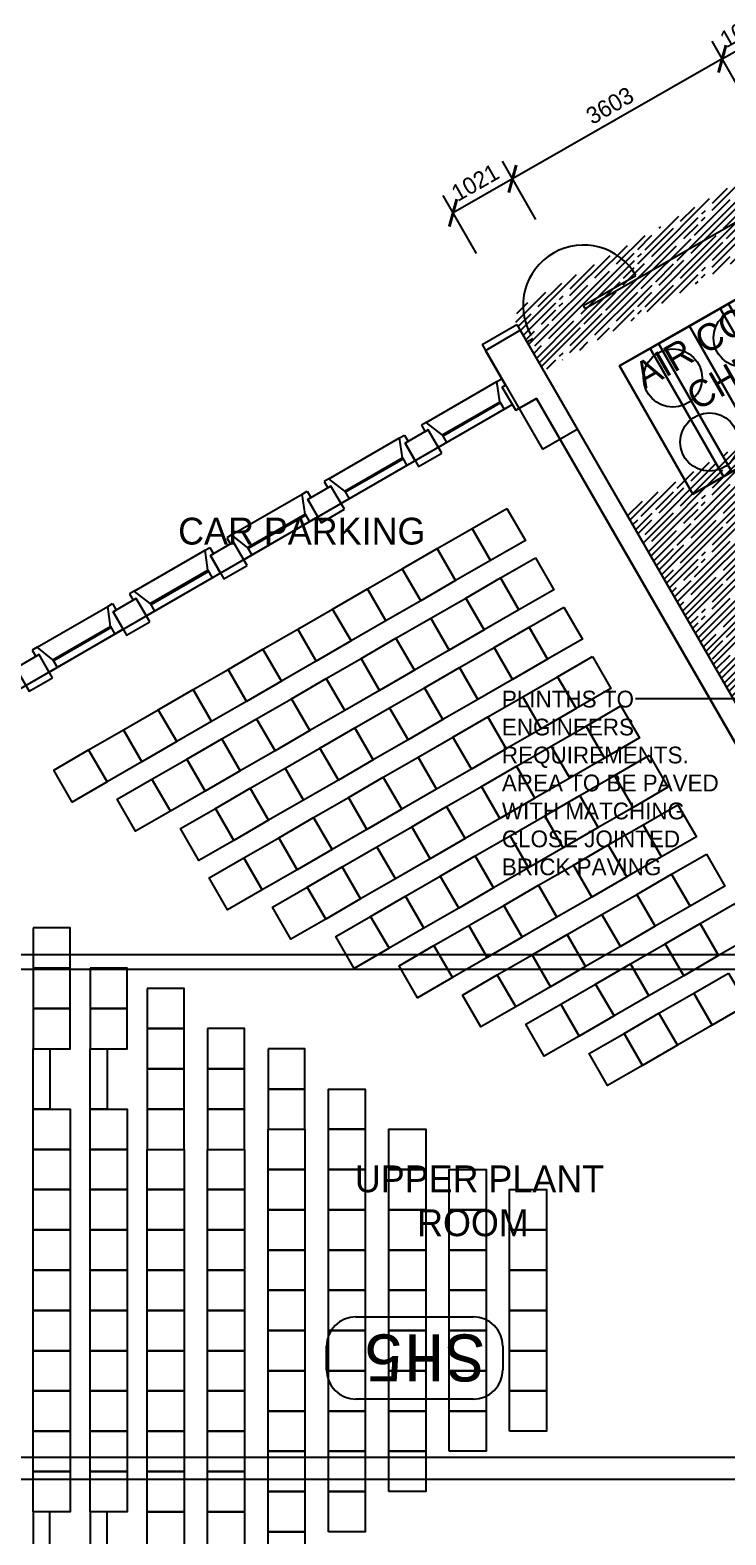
# Model space of a CAD drawing. Header units: millimetres. Extents: x -242071 to 82444, y -53139 to 112036.
# Drawn here: x -74341 to -63969, y 55990 to 78419 of the extents above; entities that cross this region are included whole.
import ezdxf

# ---------------------------------------------------------------- set-up
doc = ezdxf.new("R2010")
doc.units = ezdxf.units.MM
doc.header["$PDSIZE"] = 1
for name, color, linetype in [('Air_conditioning_ceiling_mounted', 3, 'Continuous'), ('Air_conditioning_low_level', 3, 'Continuous'), ('Balustrades', 2, 'Continuous'), ('Basement 1 - Doors Windows and Openings', 7, 'Continuous'), ('Basement 1 - General', 7, 'Continuous'), ('Basement 1 - Spaces and Zones', 7, 'Continuous'), ('Basement 1 - Stairs', 7, 'Continuous'), ('Basement 1 - Structural Members', 7, 'Continuous'), ('Basement 2 - General', 7, 'Continuous'), ('Basement 2 - Structural Members', 7, 'Continuous'), ('Dimensions_Mechanical', 1, 'Continuous'), ('Hatch_Roof_plan', 1, 'Continuous'), ('Text_Mechanical', 1, 'Continuous')]:
    doc.layers.add(name, color=color, linetype=linetype)
doc.styles.add('MONOTXT', font='monotxt.shx')
doc.styles.add('Text_Style_3', font='freehand')
doc.styles.add('Text_Style_3_46e705ff-8652-4b4b-9748-3b46a130a5c2', font='freehand')
doc.styles.add('Text_Style_3_d7b89161-017f-4e9d-a07b-0b1ab719bac5', font='freehand')
doc.linetypes.add('FENCELINE1', pattern='A,6.35,-2.54,[133,ltypeshp.shx,S=2.54,R=0,X=-2.54,Y=0],-2.54,25.4', length=36.83)
doc.dimstyles.new('$DIM_Caddie', dxfattribs={"dimscale": 100, "dimtxt": 2.5, "dimasz": 3, "dimexe": 3, "dimexo": 0, "dimgap": 1, "dimtad": 1, "dimdec": 0, "dimzin": 0, "dimdsep": 46, "dimtxsty": 'Text_Style_3_d7b89161-017f-4e9d-a07b-0b1ab719bac5', "dimblk": 'ARCHTICK', "dimblk1": 'ARCHTICK', "dimblk2": 'ARCHTICK', "dimcen": 0.4, "dimclrd": 1, "dimclre": 1, "dimclrt": 2, "dimadec": 0, "dimazin": 0, "dimtfac": 0.5, "dimtdec": 0, "dimtix": 1, "dimtmove": 0, "dimatfit": 2, "dimldrblk": 'ARCHTICK', "dimfxl": 7, "dimfxlon": 1, "dimtfillclr": 1, "dimtolj": 1, "dimtzin": 0, "dimlwd": -3, "dimlwe": -3, "dimarcsym": 1})

# ---------------------------------------------------------------- blocks, each defined once
blk = doc.blocks.new('Chiller')
at = {"layer": 'Air_conditioning_low_level', "color": 3, "linetype": 'Continuous', "lineweight": -3}
for p, q in [((0, 2200), (0, 2200)), ((0, 2200), (0, 2200)), ((0, 2200), (0, 2200)), ((0, 2200), (0, 2200)), ((0, 2200), (3603, 2200)), ((0, 0), (0, 2200)), ((0, 0), (0, 2200)), ((3603, 2200), (0, 2200)), ((3603, 2200), (3603, 0)), ((3603, 2200), (3603, 2200)), ((3603, 2200), (3603, 0)), ((3603, 0), (0, 0)), ((0, 0), (0, 0)), ((3603, 0), (0, 0)), ((3603, 0), (3603, 0))]:
    blk.add_line(p, q, dxfattribs=at)
for centre in [(600, 1650), (1801, 1650), (3002, 1650), (600, 550), (1801, 550), (3002, 550)]:
    blk.add_circle(centre, 435, dxfattribs=at)
mesh = blk.add_polyface(dxfattribs=at)
corners = [(3603, 0, 967), (3603, 2200, 967), (3603, 0), (3603, 2200), (0, 0), (0, 2200), (0, 0, 967), (0, 2200, 967)]
mesh.append_faces([[corners[k] for k in face] for face in [(0, 1, 3, 2), (2, 3, 5, 4), (4, 5, 7, 6), (6, 7, 1, 0)]])
mesh.append_faces([[corners[k] for k in face] for face in [(0, 4, 6), (1, 5, 7)]], dxfattribs={"vtx0": -1})
mesh.append_faces([[corners[k] for k in face] for face in [(0, 2, 4), (1, 3, 5)]], dxfattribs={"vtx2": -1})
mesh = blk.add_polyface(dxfattribs=at)
corners = [(3603, 0, 2072), (3603, 2200, 2072), (0, 0, 2072), (0, 2200, 2072), (0, 0, 2027), (0, 2200, 2027), (2397, 0, 2027), (2397, 2200, 2027), (2925, 0, 967), (2925, 2200, 967), (3067, 0, 967), (3067, 2200, 967), (3603, 0, 2042), (3603, 2200, 2042), (1199, 0, 2027), (1199, 2200, 2027), (1727, 0, 967), (1727, 2200, 967), (1869, 0, 967), (1869, 2200, 967), (528, 0, 967), (528, 2200, 967), (670, 0, 967), (670, 2200, 967)]
mesh.append_faces([[corners[k] for k in face] for face in [(0, 1, 3, 2), (2, 3, 5, 4), (6, 7, 9, 8), (8, 9, 11, 10), (10, 11, 13, 12), (12, 13, 1, 0), (14, 15, 17, 16), (16, 17, 19, 18), (18, 19, 7, 6), (4, 5, 21, 20), (20, 21, 23, 22), (22, 23, 15, 14)]])
mesh.append_faces([[corners[k] for k in face] for face in [(0, 10, 12), (6, 16, 18), (14, 20, 22), (1, 11, 13), (7, 17, 19), (15, 21, 23)]], dxfattribs={"vtx0": -1})
mesh.append_faces([[corners[k] for k in face] for face in [(0, 4, 14), (0, 14, 6), (1, 5, 15), (1, 15, 7)]], dxfattribs={"vtx0": -1, "vtx1": -1, "vtx2": -1})
mesh.append_faces([[corners[k] for k in face] for face in [(0, 6, 8), (0, 8, 10), (6, 14, 16), (14, 4, 20), (1, 7, 9), (1, 9, 11), (7, 15, 17), (15, 5, 21)]], dxfattribs={"vtx0": -1, "vtx2": -1})
mesh.append_faces([[corners[k] for k in face] for face in [(0, 2, 4), (1, 3, 5)]], dxfattribs={"vtx2": -1})
blk = doc.blocks.new('_ArchTick')
at = {"color": 0, "linetype": 'ByBlock', "const_width": 0.15}
blk.add_lwpolyline([(-0.5, -0.5), (0.5, 0.5)], dxfattribs=at)
blk = doc.blocks.new('*D654')
at = {"layer": 'Defpoints', "color": 0}
for p in [(-67150, 76202), (-62427, 75202), (-65554, 73413)]:
    blk.add_point(p, dxfattribs=at)
at = {"layer": 'Dimensions_Mechanical', "color": 1, "linetype": 'Continuous', "lineweight": -3}
for p, q in [((-63675, 77384), (-64172, 78252)), ((-64023, 77991), (-67150, 76202)), ((-66802, 75595), (-67299, 76463))]:
    blk.add_line(p, q, dxfattribs=at)
at = {"layer": 'Dimensions_Mechanical', "color": 1, "lineweight": -3, "xscale": 300, "yscale": 300, "zscale": 300}
for p, rotation in [((-64023, 77991), 29.7756557301803), ((-67150, 76202), 209.7756557301803)]:
    blk.add_blockref('_ArchTick', p, dxfattribs=dict(at, rotation=rotation))
at = {"layer": 'Dimensions_Mechanical', "color": 2, "linetype": 'Continuous', "lineweight": -3, "insert": (-65699, 77294), "char_height": 250, "attachment_point": 5, "rotation": 29.7757, "style": 'Text_Style_3_d7b89161-017f-4e9d-a07b-0b1ab719bac5'}
blk.add_mtext('\\A1;3603 ', dxfattribs=at)
blk = doc.blocks.new('*D655')
at = {"layer": 'Defpoints', "color": 0}
for p in [(-63155, 78488), (-62056, 76567), (-62427, 75202)]:
    blk.add_point(p, dxfattribs=at)
at = {"layer": 'Dimensions_Mechanical', "color": 1, "linetype": 'Continuous', "lineweight": -3}
for p, q in [((-62807, 77880), (-63304, 78748)), ((-64023, 77991), (-63155, 78488)), ((-63675, 77384), (-64172, 78252))]:
    blk.add_line(p, q, dxfattribs=at)
at = {"layer": 'Dimensions_Mechanical', "color": 1, "lineweight": -3, "xscale": 300, "yscale": 300, "zscale": 300}
for p, rotation in [((-63155, 78488), 29.77565573018004), ((-64023, 77991), 209.7756557301801)]:
    blk.add_blockref('_ArchTick', p, dxfattribs=dict(at, rotation=rotation))
at = {"layer": 'Dimensions_Mechanical', "color": 2, "linetype": 'Continuous', "lineweight": -3, "insert": (-63702, 78437), "char_height": 250, "attachment_point": 5, "rotation": 29.7757, "style": 'Text_Style_3_d7b89161-017f-4e9d-a07b-0b1ab719bac5'}
blk.add_mtext('\\A1;1000 ', dxfattribs=at)
blk = doc.blocks.new('*D656')
at = {"layer": 'Defpoints', "color": 0}
for p in [(-68036, 75695), (-67085, 74032), (-65554, 73413)]:
    blk.add_point(p, dxfattribs=at)
at = {"layer": 'Dimensions_Mechanical', "color": 1, "linetype": 'Continuous', "lineweight": -3}
for p, q in [((-66802, 75595), (-67299, 76463)), ((-67150, 76202), (-68036, 75695)), ((-67688, 75088), (-68185, 75956))]:
    blk.add_line(p, q, dxfattribs=at)
at = {"layer": 'Dimensions_Mechanical', "color": 1, "lineweight": -3, "xscale": 300, "yscale": 300, "zscale": 300}
for p, rotation in [((-67150, 76202), 29.77565573018025), ((-68036, 75695), 209.7756557301802)]:
    blk.add_blockref('_ArchTick', p, dxfattribs=dict(at, rotation=rotation))
at = {"layer": 'Dimensions_Mechanical', "color": 2, "linetype": 'Continuous', "lineweight": -3, "insert": (-67706, 76146), "char_height": 250, "attachment_point": 5, "rotation": 29.7757, "style": 'Text_Style_3_d7b89161-017f-4e9d-a07b-0b1ab719bac5'}
blk.add_mtext('\\A1;1021 ', dxfattribs=at)

msp = doc.modelspace()

# ---------------------------------------------------------------- hatches: boundary and pattern name
at = {"layer": 'Hatch_Roof_plan', "linetype": 'Continuous', "lineweight": -3}
h = msp.add_hatch(dxfattribs=at)
h.set_pattern_fill('RANDOMLINE', color=12, scale=75, angle=45, style=0)
h.set_pattern_definition([(45, (0, 0), (0, 848.528), [1950, -75, 75, -150, 675, -75]), (45, (260.9, 375.5), (0, 848.528), [450, -150, 1500, -75, 675, -150]), (45, (478.9, 687.84), (0, 848.528), [750, -150, 1725, -75, 225, -75]), (45, (587.1, 897.85), (0, 848.528), [1500, -150, 1125, -75, 75, -75]), (45, (794.96, 1220.3), (0, 848.528), [525, -150, 1800, -75, 300, -150]), (45, (1063.3, 1588.34), (0, 848.528), [1575, -150, 750, -75, 375, -75]), (45, (1324.76, 1963.3), (0, 848.528), [750, -150, 900, -75, 1050, -75]), (45, (1587.8, 2336.63), (0, 848.528), [2250, -150, 300, -75, 75, -150])])
h.paths.add_polyline_path([(-66685.9, 73341.6), (-67185.9, 74207.7), (-61870, 77249.1), (-56558.9, 67966.3), (-58159.3, 67966.3), (-60099.3, 64636.3), (-61659.8, 64636.3), (-65476.7, 71247.2), (-61922.8, 73299), (-60429.9, 72899), (-62175.4, 75922.3)])

# ---------------------------------------------------------------- linework, layer by layer
at = {"layer": 'Balustrades', "color": 3, "linetype": 'FENCELINE1', "lineweight": -3}
for p, q in [((-66067.9, 74271.3), (-62055.7, 76566.8)), ((-66092.9, 74314.6), (-65311.7, 74761.5)), ((-66067.9, 74271.3), (-66092.9, 74314.6)), ((-66935.9, 73774.6), (-66849.1, 73824.3))]:
    msp.add_line(p, q, dxfattribs=at)
msp.add_arc((-66092.9, 74314.6), 900, 29.77566, 209.77566, dxfattribs=at)
at = {"layer": 'Basement 1 - Doors Windows and Openings', "color": 1, "linetype": 'Continuous'}
for p, q in [((-68435.8, 72570.7, 2700), (-67382.1, 73179.2, 2700)), ((-67382.1, 73179.2, 2700), (-67309.2, 73221.2, 2700)), ((-67339.8, 72880.3, 2700), (-67382.1, 73179.2, 2700)), ((-67309.2, 73221.2, 2700), (-67254.2, 73126, 2700)), ((-67301.8, 73098.5, 2700), (-67254.2, 73126, 2700)), ((-67151.8, 72838.7, 2700), (-67301.8, 73098.5, 2700)), ((-68256, 72201.1, 2700), (-67229, 72794.1, 2700)), ((-68198.1, 72384.8, 2700), (-67339.8, 72880.3, 2700)), ((-67329.8, 72863, 2700), (-68188.1, 72367.4, 2700)), ((-67339.8, 72880.3, 2700), (-67274.8, 72767.7, 2700)), ((-67151.8, 72838.7, 2700), (-67229, 72794.1, 2700)), ((-68435.8, 72570.7, 2700), (-68508.6, 72528.6, 2700)), ((-68508.6, 72528.6, 2700), (-68453.6, 72433.4, 2700)), ((-68406, 72460.9, 2700), (-68453.6, 72433.4, 2700)), ((-68198.1, 72384.8, 2700), (-68435.8, 72570.7, 2700)), ((-68256, 72201.1, 2700), (-68406, 72460.9, 2700)), ((-69886.3, 71733.1, 2700), (-68832.6, 72341.6, 2700)), ((-68832.6, 72341.6, 2700), (-68759.7, 72383.7, 2700)), ((-68790.4, 72042.7, 2700), (-68832.6, 72341.6, 2700)), ((-68759.7, 72383.7, 2700), (-68704.7, 72288.4, 2700)), ((-68752.4, 72260.9, 2700), (-68704.7, 72288.4, 2700)), ((-68602.4, 72001.1, 2700), (-68752.4, 72260.9, 2700)), ((-68198.1, 72384.8, 2700), (-68133, 72272.1, 2700)), ((-68602.4, 72001.1, 2700), (-69706.5, 71363.5, 2700)), ((-69648.6, 71547.2, 2700), (-68790.4, 72042.7, 2700)), ((-68780.4, 72025.4, 2700), (-69638.6, 71529.8, 2700)), ((-68790.4, 72042.7, 2700), (-68725.3, 71930.1, 2700)), ((-68602.4, 72001.1, 2700), (-68679.5, 71956.5, 2700)), ((-69886.3, 71733.1, 2700), (-69959.2, 71691.1, 2700)), ((-69959.2, 71691.1, 2700), (-69904.2, 71595.8, 2700)), ((-69856.5, 71623.3, 2700), (-69904.2, 71595.8, 2700)), ((-69648.6, 71547.2, 2700), (-69886.3, 71733.1, 2700)), ((-69706.5, 71363.5, 2700), (-69856.5, 71623.3, 2700)), ((-71336.8, 70895.6, 2700), (-70283.1, 71504, 2700)), ((-70283.1, 71504, 2700), (-70210.3, 71546.1, 2700)), ((-70240.9, 71205.2, 2700), (-70283.1, 71504, 2700)), ((-70210.3, 71546.1, 2700), (-70155.3, 71450.8, 2700)), ((-70202.9, 71423.3, 2700), (-70155.3, 71450.8, 2700)), ((-70052.9, 71163.5, 2700), (-70202.9, 71423.3, 2700)), ((-69648.6, 71547.2, 2700), (-69583.6, 71434.5, 2700)), ((-70052.9, 71163.5, 2700), (-71157.1, 70525.9, 2700)), ((-71099.2, 70709.6, 2700), (-70240.9, 71205.2, 2700)), ((-70230.9, 71187.8, 2700), (-71089.1, 70692.3, 2700)), ((-70240.9, 71205.2, 2700), (-70175.8, 71092.5, 2700)), ((-70052.9, 71163.5, 2700), (-70130.1, 71118.9, 2700)), ((-71336.8, 70895.6, 2700), (-71409.7, 70853.5, 2700)), ((-71099.2, 70709.6, 2700), (-71336.8, 70895.6, 2700)), ((-72787.4, 70058, 2700), (-71733.7, 70666.4, 2700)), ((-71733.7, 70666.4, 2700), (-71660.8, 70708.5, 2700)), ((-71691.4, 70367.6, 2700), (-71733.7, 70666.4, 2700)), ((-71660.8, 70708.5, 2700), (-71605.8, 70613.2, 2700)), ((-71409.7, 70853.5, 2700), (-71354.7, 70758.2, 2700)), ((-71307.1, 70785.7, 2700), (-71354.7, 70758.2, 2700)), ((-71157.1, 70525.9, 2700), (-71307.1, 70785.7, 2700)), ((-71099.2, 70709.6, 2700), (-71034.1, 70596.9, 2700)), ((-71653.4, 70585.7, 2700), (-71605.8, 70613.2, 2700)), ((-71503.4, 70325.9, 2700), (-71653.4, 70585.7, 2700)), ((-71503.4, 70325.9, 2700), (-72607.6, 69688.3, 2700)), ((-72549.7, 69872, 2700), (-71691.4, 70367.6, 2700)), ((-71681.4, 70350.3, 2700), (-72539.7, 69854.7, 2700)), ((-71691.4, 70367.6, 2700), (-71626.4, 70254.9, 2700)), ((-71503.4, 70325.9, 2700), (-71580.6, 70281.3, 2700)), ((-72787.4, 70058, 2700), (-72860.3, 70015.9, 2700)), ((-72860.3, 70015.9, 2700), (-72805.2, 69920.6, 2700)), ((-72549.7, 69872, 2700), (-72787.4, 70058, 2700)), ((-74237.9, 69220.4, 2700), (-73184.2, 69828.8, 2700)), ((-73184.2, 69828.8, 2700), (-73111.4, 69870.9, 2700)), ((-73142, 69530, 2700), (-73184.2, 69828.8, 2700)), ((-73111.4, 69870.9, 2700), (-73056.4, 69775.6, 2700)), ((-73104, 69748.1, 2700), (-73056.4, 69775.6, 2700)), ((-72757.6, 69948.1, 2700), (-72805.2, 69920.6, 2700)), ((-72607.6, 69688.3, 2700), (-72757.6, 69948.1, 2700)), ((-72549.7, 69872, 2700), (-72484.6, 69759.3, 2700)), ((-74000.2, 69034.4, 2700), (-73142, 69530, 2700)), ((-73142, 69530, 2700), (-73076.9, 69417.3, 2700)), ((-72954, 69488.3, 2700), (-73104, 69748.1, 2700)), ((-74058.1, 68850.8, 2700), (-73031.2, 69443.8, 2700)), ((-73132, 69512.7, 2700), (-73990.2, 69017.1, 2700)), ((-72954, 69488.3, 2700), (-73031.2, 69443.8, 2700)), ((-74237.9, 69220.4, 2700), (-74310.8, 69178.3, 2700)), ((-74310.8, 69178.3, 2700), (-74255.8, 69083.1, 2700)), ((-74208.2, 69110.6, 2700), (-74255.8, 69083.1, 2700)), ((-74000.2, 69034.4, 2700), (-74237.9, 69220.4, 2700)), ((-74058.1, 68850.8, 2700), (-74208.2, 69110.6, 2700)), ((-74000.2, 69034.4, 2700), (-73935.2, 68921.8, 2700))]:
    msp.add_line(p, q, dxfattribs=at)
at = {"layer": 'Basement 1 - General', "color": 8, "linetype": 'Continuous'}
for p, q in [((-69483.2, 59240.6, 2700), (-67733.2, 59240.6, 2700)), ((-69920.7, 58453.1, 2700), (-69920.7, 58803.1, 2700)), ((-67295.7, 58803.1, 2700), (-67295.7, 58453.1, 2700)), ((-67733.2, 58015.6, 2700), (-69483.2, 58015.6, 2700))]:
    msp.add_line(p, q, dxfattribs=at)
for centre, start, end in [((-69483.2, 58803.1, 2700), 90, 180), ((-67733.2, 58803.1, 2700), 360, 90), ((-69483.2, 58453.1, 2700), 180, 270), ((-67733.2, 58453.1, 2700), 270, 0)]:
    msp.add_arc(centre, 437.5, start, end, dxfattribs=at)
at = {"layer": 'Basement 1 - Spaces and Zones', "color": 10, "linetype": 'Continuous', "elevation": 2700}
msp.add_lwpolyline([(-60769, 55036.3), (-60769, 56936.3), (-61169, 56936.3), (-61169, 61736.3), (-60769, 61736.3), (-60769, 63636.3), (-61428.9, 63636.3), (-66794.4, 72929.6), (-67101.8, 72752.1), (-67151.8, 72838.7), (-75508.7, 68013.2), (-75458.7, 67926.6), (-75809.4, 67724), (-76344.4, 66797.3), (-76344.4, 64127), (-77196.8, 63632.7), (-76444.4, 62335.1), (-75514.4, 61795.8), (-75514.4, 56876.8), (-76444.4, 56337.5), (-77196.8, 55039.9)], dxfattribs=at)
at = {"layer": 'Basement 1 - Stairs', "color": 7, "linetype": 'Continuous', "elevation": 2700}
for points in [[(-67233.6, 71290.3), (-66958.6, 70814), (-67478.2, 70513.9), (-67753.2, 70990.2), (-67233.6, 71290.3)], [(-67753.2, 70990.2), (-67478.2, 70513.9), (-67997.8, 70213.9), (-68272.8, 70690.2), (-67753.2, 70990.2)], [(-68272.8, 70690.2), (-67997.8, 70213.9), (-68517.4, 69913.9), (-68792.4, 70390.2), (-68272.8, 70690.2)], [(-66808.6, 70554.2), (-66533.6, 70077.8), (-67053.2, 69777.8), (-67328.2, 70254.1), (-66808.6, 70554.2)], [(-68792.4, 70390.2), (-68517.4, 69913.9), (-69037, 69613.8), (-69312, 70090.2), (-68792.4, 70390.2)], [(-67328.2, 70254.1), (-67053.2, 69777.8), (-67572.8, 69477.8), (-67847.8, 69954.1), (-67328.2, 70254.1)], [(-69312, 70090.2), (-69037, 69613.8), (-69556.6, 69313.8), (-69831.6, 69790.1), (-69312, 70090.2)], [(-69831.6, 69790.1), (-69556.6, 69313.8), (-70076.2, 69013.8), (-70351.2, 69490.1), (-69831.6, 69790.1)], [(-67847.8, 69954.1), (-67572.8, 69477.8), (-68092.4, 69177.7), (-68367.4, 69654.1), (-67847.8, 69954.1)], [(-66383.6, 69818), (-66108.6, 69341.7), (-66628.2, 69041.7), (-66903.2, 69518), (-66383.6, 69818)], [(-68367.4, 69654.1), (-68092.4, 69177.7), (-68612, 68877.7), (-68887, 69354), (-68367.4, 69654.1)], [(-70351.2, 69490.1), (-70076.2, 69013.8), (-70595.7, 68713.7), (-70870.7, 69190.1), (-70351.2, 69490.1)], [(-68887, 69354), (-68612, 68877.7), (-69131.6, 68577.7), (-69406.6, 69054), (-68887, 69354)], [(-66903.2, 69518), (-66628.2, 69041.7), (-67147.8, 68741.7), (-67422.8, 69218), (-66903.2, 69518)], [(-70870.7, 69190.1), (-70595.7, 68713.7), (-71115.3, 68413.7), (-71390.3, 68890), (-70870.7, 69190.1)], [(-67422.8, 69218), (-67147.8, 68741.7), (-67667.4, 68441.6), (-67942.4, 68917.9), (-67422.8, 69218)], [(-65958.6, 69081.9), (-65683.6, 68605.6), (-66203.2, 68305.6), (-66478.2, 68781.9), (-65958.6, 69081.9)], [(-71390.3, 68890), (-71115.3, 68413.7), (-71634.9, 68113.7), (-71909.9, 68590), (-71390.3, 68890)], [(-69406.6, 69054), (-69131.6, 68577.7), (-69651.2, 68277.7), (-69926.2, 68754), (-69406.6, 69054)], [(-67942.4, 68917.9), (-67667.4, 68441.6), (-68187, 68141.6), (-68462, 68617.9), (-67942.4, 68917.9)], [(-69926.2, 68754), (-69651.2, 68277.7), (-70170.7, 67977.6), (-70445.7, 68453.9), (-69926.2, 68754)], [(-66478.2, 68781.9), (-66203.2, 68305.6), (-66722.8, 68005.5), (-66997.8, 68481.9), (-66478.2, 68781.9)], [(-71909.9, 68590), (-71634.9, 68113.7), (-72154.5, 67813.6), (-72429.5, 68290), (-71909.9, 68590)], [(-70445.7, 68453.9), (-70170.7, 67977.6), (-70690.3, 67677.6), (-70965.3, 68153.9), (-70445.7, 68453.9)], [(-68462, 68617.9), (-68187, 68141.6), (-68706.6, 67841.6), (-68981.6, 68317.9), (-68462, 68617.9)], [(-66997.8, 68481.9), (-66722.8, 68005.5), (-67242.4, 67705.5), (-67517.4, 68181.8), (-66997.8, 68481.9)], [(-72429.5, 68290), (-72154.5, 67813.6), (-72674.1, 67513.6), (-72949.1, 67989.9), (-72429.5, 68290)], [(-68981.6, 68317.9), (-68706.6, 67841.6), (-69226.2, 67541.5), (-69501.2, 68017.8), (-68981.6, 68317.9)], [(-65533.6, 68345.8), (-65258.6, 67869.5), (-65778.2, 67569.4), (-66053.2, 68045.8), (-65533.6, 68345.8)], [(-72949.1, 67989.9), (-72674.1, 67513.6), (-73193.7, 67213.6), (-73468.7, 67689.9), (-72949.1, 67989.9)], [(-70965.3, 68153.9), (-70690.3, 67677.6), (-71209.9, 67377.6), (-71484.9, 67853.9), (-70965.3, 68153.9)], [(-69501.2, 68017.8), (-69226.2, 67541.5), (-69745.7, 67241.5), (-70020.7, 67717.8), (-69501.2, 68017.8)], [(-67517.4, 68181.8), (-67242.4, 67705.5), (-67762, 67405.5), (-68037, 67881.8), (-67517.4, 68181.8)], [(-66053.2, 68045.8), (-65778.2, 67569.4), (-66297.8, 67269.4), (-66572.8, 67745.7), (-66053.2, 68045.8)], [(-71484.9, 67853.9), (-71209.9, 67377.6), (-71729.5, 67077.5), (-72004.5, 67553.8), (-71484.9, 67853.9)], [(-68037, 67881.8), (-67762, 67405.5), (-68281.6, 67105.4), (-68556.6, 67581.8), (-68037, 67881.8)], [(-66572.8, 67745.7), (-66297.8, 67269.4), (-66817.4, 66969.4), (-67092.4, 67445.7), (-66572.8, 67745.7)], [(-73468.7, 67689.9), (-73193.7, 67213.6), (-73713.3, 66913.6), (-73988.3, 67389.9), (-73468.7, 67689.9)], [(-72004.5, 67553.8), (-71729.5, 67077.5), (-72249.1, 66777.5), (-72524.1, 67253.8), (-72004.5, 67553.8)], [(-70020.7, 67717.8), (-69745.7, 67241.5), (-70265.3, 66941.5), (-70540.3, 67417.8), (-70020.7, 67717.8)], [(-68556.6, 67581.8), (-68281.6, 67105.4), (-68801.2, 66805.4), (-69076.2, 67281.7), (-68556.6, 67581.8)], [(-65108.6, 67609.7), (-64833.6, 67133.4), (-65353.2, 66833.3), (-65628.2, 67309.6), (-65108.6, 67609.7)], [(-70540.3, 67417.8), (-70265.3, 66941.5), (-70784.9, 66641.4), (-71059.9, 67117.8), (-70540.3, 67417.8)], [(-67092.4, 67445.7), (-66817.4, 66969.4), (-67337, 66669.4), (-67612, 67145.7), (-67092.4, 67445.7)], [(-65628.2, 67309.6), (-65353.2, 66833.3), (-65872.8, 66533.3), (-66147.8, 67009.6), (-65628.2, 67309.6)], [(-72524.1, 67253.8), (-72249.1, 66777.5), (-72768.7, 66477.5), (-73043.7, 66953.8), (-72524.1, 67253.8)], [(-71059.9, 67117.8), (-70784.9, 66641.4), (-71304.5, 66341.4), (-71579.5, 66817.7), (-71059.9, 67117.8)], [(-69076.2, 67281.7), (-68801.2, 66805.4), (-69320.7, 66505.4), (-69595.7, 66981.7), (-69076.2, 67281.7)], [(-67612, 67145.7), (-67337, 66669.4), (-67856.6, 66369.3), (-68131.6, 66845.6), (-67612, 67145.7)], [(-69595.7, 66981.7), (-69320.7, 66505.4), (-69840.3, 66205.3), (-70115.3, 66681.7), (-69595.7, 66981.7)], [(-68131.6, 66845.6), (-67856.6, 66369.3), (-68376.2, 66069.3), (-68651.2, 66545.6), (-68131.6, 66845.6)], [(-66147.8, 67009.6), (-65872.8, 66533.3), (-66392.4, 66233.3), (-66667.4, 66709.6), (-66147.8, 67009.6)], [(-64683.6, 66873.6), (-64408.6, 66397.2), (-64928.2, 66097.2), (-65203.2, 66573.5), (-64683.6, 66873.6)], [(-71579.5, 66817.7), (-71304.5, 66341.4), (-71824.1, 66041.4), (-72099.1, 66517.7), (-71579.5, 66817.7)], [(-70115.3, 66681.7), (-69840.3, 66205.3), (-70359.9, 65905.3), (-70634.9, 66381.6), (-70115.3, 66681.7)], [(-66667.4, 66709.6), (-66392.4, 66233.3), (-66912, 65933.2), (-67187, 66409.5), (-66667.4, 66709.6)], [(-68651.2, 66545.6), (-68376.2, 66069.3), (-68895.7, 65769.3), (-69170.7, 66245.6), (-68651.2, 66545.6)], [(-67187, 66409.5), (-66912, 65933.2), (-67431.6, 65633.2), (-67706.6, 66109.5), (-67187, 66409.5)], [(-65203.2, 66573.5), (-64928.2, 66097.2), (-65447.8, 65797.2), (-65722.8, 66273.5), (-65203.2, 66573.5)], [(-70634.9, 66381.6), (-70359.9, 65905.3), (-70879.5, 65605.3), (-71154.5, 66081.6), (-70634.9, 66381.6)], [(-69170.7, 66245.6), (-68895.7, 65769.3), (-69415.3, 65469.2), (-69690.3, 65945.5), (-69170.7, 66245.6)], [(-65722.8, 66273.5), (-65447.8, 65797.2), (-65967.4, 65497.1), (-66242.4, 65973.5), (-65722.8, 66273.5)], [(-71154.5, 66081.6), (-70879.5, 65605.3), (-71399.1, 65305.3), (-71674.1, 65781.6), (-71154.5, 66081.6)], [(-69690.3, 65945.5), (-69415.3, 65469.2), (-69934.9, 65169.2), (-70209.9, 65645.5), (-69690.3, 65945.5)], [(-67706.6, 66109.5), (-67431.6, 65633.2), (-67951.2, 65333.2), (-68226.2, 65809.5), (-67706.6, 66109.5)], [(-66242.4, 65973.5), (-65967.4, 65497.1), (-66487, 65197.1), (-66762, 65673.4), (-66242.4, 65973.5)], [(-64258.6, 66137.4), (-63983.6, 65661.1), (-64503.2, 65361.1), (-64778.2, 65837.4), (-64258.6, 66137.4)], [(-68226.2, 65809.5), (-67951.2, 65333.2), (-68470.7, 65033.1), (-68745.7, 65509.5), (-68226.2, 65809.5)], [(-64778.2, 65837.4), (-64503.2, 65361.1), (-65022.8, 65061.1), (-65297.8, 65537.4), (-64778.2, 65837.4)], [(-70209.9, 65645.5), (-69934.9, 65169.2), (-70454.5, 64869.2), (-70729.5, 65345.5), (-70209.9, 65645.5)], [(-68745.7, 65509.5), (-68470.7, 65033.1), (-68990.3, 64733.1), (-69265.3, 65209.4), (-68745.7, 65509.5)], [(-66762, 65673.4), (-66487, 65197.1), (-67006.6, 64897.1), (-67281.6, 65373.4), (-66762, 65673.4)], [(-65297.8, 65537.4), (-65022.8, 65061.1), (-65542.4, 64761), (-65817.4, 65237.3), (-65297.8, 65537.4)], [(-67281.6, 65373.4), (-67006.6, 64897.1), (-67526.2, 64597), (-67801.2, 65073.4), (-67281.6, 65373.4)], [(-63833.6, 65401.3), (-63558.6, 64925), (-64078.2, 64625), (-64353.2, 65101.3), (-63833.6, 65401.3)], [(-69265.3, 65209.4), (-68990.3, 64733.1), (-69509.9, 64433.1), (-69784.9, 64909.4), (-69265.3, 65209.4)], [(-67801.2, 65073.4), (-67526.2, 64597), (-68045.7, 64297), (-68320.7, 64773.3), (-67801.2, 65073.4)], [(-65817.4, 65237.3), (-65542.4, 64761), (-66062, 64461), (-66337, 64937.3), (-65817.4, 65237.3)], [(-64353.2, 65101.3), (-64078.2, 64625), (-64597.8, 64324.9), (-64872.8, 64801.2), (-64353.2, 65101.3)], [(-74294.4, 65036.3), (-74294.4, 64436.3), (-73744.4, 64436.3), (-73744.4, 65036.3), (-74294.4, 65036.3)], [(-66337, 64937.3), (-66062, 64461), (-66581.6, 64161), (-66856.6, 64637.3), (-66337, 64937.3)], [(-68320.7, 64773.3), (-68045.7, 64297), (-68565.3, 63997), (-68840.3, 64473.3), (-68320.7, 64773.3)], [(-66856.6, 64637.3), (-66581.6, 64161), (-67101.2, 63860.9), (-67376.2, 64337.2), (-66856.6, 64637.3)], [(-64872.8, 64801.2), (-64597.8, 64324.9), (-65117.4, 64024.9), (-65392.4, 64501.2), (-64872.8, 64801.2)], [(-74294.4, 64436.3), (-74294.4, 63836.3), (-73744.4, 63836.3), (-73744.4, 64436.3), (-74294.4, 64436.3)], [(-73444.4, 64436.3), (-73444.4, 63836.3), (-72894.4, 63836.3), (-72894.4, 64436.3), (-73444.4, 64436.3)], [(-65392.4, 64501.2), (-65117.4, 64024.9), (-65637, 63724.9), (-65912, 64201.2), (-65392.4, 64501.2)], [(-67376.2, 64337.2), (-67101.2, 63860.9), (-67620.7, 63560.9), (-67895.7, 64037.2), (-67376.2, 64337.2)], [(-65912, 64201.2), (-65637, 63724.9), (-66156.6, 63424.8), (-66431.6, 63901.2), (-65912, 64201.2)], [(-63928.2, 64365.2), (-63653.2, 63888.8), (-64172.8, 63588.8), (-64447.8, 64065.1), (-63928.2, 64365.2)], [(-72594.4, 64136.3), (-72594.4, 63536.3), (-72044.4, 63536.3), (-72044.4, 64136.3), (-72594.4, 64136.3)], [(-64447.8, 64065.1), (-64172.8, 63588.8), (-64692.4, 63288.8), (-64967.4, 63765.1), (-64447.8, 64065.1)], [(-74294.4, 63836.3), (-74294.4, 63236.3), (-73744.4, 63236.3), (-73744.4, 63836.3), (-74294.4, 63836.3)], [(-73444.4, 63836.3), (-73444.4, 63236.3), (-72894.4, 63236.3), (-72894.4, 63836.3), (-73444.4, 63836.3)], [(-66431.6, 63901.2), (-66156.6, 63424.8), (-66676.2, 63124.8), (-66951.2, 63601.1), (-66431.6, 63901.2)], [(-64967.4, 63765.1), (-64692.4, 63288.8), (-65212, 62988.7), (-65487, 63465.1), (-64967.4, 63765.1)], [(-72594.4, 63536.3), (-72594.4, 62936.3), (-72044.4, 62936.3), (-72044.4, 63536.3), (-72594.4, 63536.3)], [(-71694.4, 63536.3), (-71694.4, 62936.3), (-71144.4, 62936.3), (-71144.4, 63536.3), (-71694.4, 63536.3)], [(-65487, 63465.1), (-65212, 62988.7), (-65731.6, 62688.7), (-66006.6, 63165), (-65487, 63465.1)], [(-74294.4, 63236.3), (-74044.4, 63236.3), (-74044.4, 62336.3), (-74294.4, 62336.3), (-74294.4, 63236.3)], [(-73444.4, 63236.3), (-73194.4, 63236.3), (-73194.4, 62336.3), (-73444.4, 62336.3), (-73444.4, 63236.3)], [(-70794.4, 63236.3), (-70794.4, 62636.3), (-70244.4, 62636.3), (-70244.4, 63236.3), (-70794.4, 63236.3)], [(-72594.4, 62936.3), (-72594.4, 62336.3), (-72044.4, 62336.3), (-72044.4, 62936.3), (-72594.4, 62936.3)], [(-71694.4, 62936.3), (-71694.4, 62336.3), (-71144.4, 62336.3), (-71144.4, 62936.3), (-71694.4, 62936.3)], [(-70794.4, 62636.3), (-70794.4, 62036.3), (-70244.4, 62036.3), (-70244.4, 62636.3), (-70794.4, 62636.3)], [(-69894.4, 62036.3), (-69894.4, 62636.3), (-69344.4, 62636.3), (-69344.4, 62036.3), (-69894.4, 62036.3)], [(-69894.4, 62036.3), (-69894.4, 62636.3), (-69344.4, 62636.3), (-69344.4, 62036.3), (-69894.4, 62036.3)], [(-74294.4, 62336.3), (-73744.4, 62336.3), (-73744.4, 61736.3), (-74294.4, 61736.3), (-74294.4, 62336.3)], [(-73444.4, 62336.3), (-72894.4, 62336.3), (-72894.4, 61736.3), (-73444.4, 61736.3), (-73444.4, 62336.3)], [(-72594.4, 62336.3), (-72594.4, 61736.3), (-72044.4, 61736.3), (-72044.4, 62336.3), (-72594.4, 62336.3)], [(-71694.4, 62336.3), (-71694.4, 61736.3), (-71144.4, 61736.3), (-71144.4, 62336.3), (-71694.4, 62336.3)], [(-70794.4, 61436.3), (-70794.4, 62036.3), (-70244.4, 62036.3), (-70244.4, 61436.3), (-70794.4, 61436.3)], [(-69894.4, 61436.3), (-69894.4, 62036.3), (-69344.4, 62036.3), (-69344.4, 61436.3), (-69894.4, 61436.3)], [(-69894.4, 61436.3), (-69894.4, 62036.3), (-69344.4, 62036.3), (-69344.4, 61436.3), (-69894.4, 61436.3)], [(-68994.4, 61436.3), (-68994.4, 62036.3), (-68444.4, 62036.3), (-68444.4, 61436.3), (-68994.4, 61436.3)], [(-68994.4, 61436.3), (-68994.4, 62036.3), (-68444.4, 62036.3), (-68444.4, 61436.3), (-68994.4, 61436.3)], [(-74294.4, 61736.3), (-73744.4, 61736.3), (-73744.4, 61136.3), (-74294.4, 61136.3), (-74294.4, 61736.3)], [(-73444.4, 61736.3), (-72894.4, 61736.3), (-72894.4, 61136.3), (-73444.4, 61136.3), (-73444.4, 61736.3)], [(-72594.4, 61136.3), (-72594.4, 61736.3), (-72044.4, 61736.3), (-72044.4, 61136.3), (-72594.4, 61136.3)], [(-71694.4, 61136.3), (-71694.4, 61736.3), (-71144.4, 61736.3), (-71144.4, 61136.3), (-71694.4, 61136.3)], [(-70794.4, 60836.3), (-70794.4, 61436.3), (-70244.4, 61436.3), (-70244.4, 60836.3), (-70794.4, 60836.3)], [(-70794.4, 60836.3), (-70794.4, 61436.3), (-70244.4, 61436.3), (-70244.4, 60836.3), (-70794.4, 60836.3)], [(-69894.4, 60836.3), (-69894.4, 61436.3), (-69344.4, 61436.3), (-69344.4, 60836.3), (-69894.4, 60836.3)], [(-69894.4, 60836.3), (-69894.4, 61436.3), (-69344.4, 61436.3), (-69344.4, 60836.3), (-69894.4, 60836.3)], [(-68994.4, 60836.3), (-68994.4, 61436.3), (-68444.4, 61436.3), (-68444.4, 60836.3), (-68994.4, 60836.3)], [(-68994.4, 60836.3), (-68994.4, 61436.3), (-68444.4, 61436.3), (-68444.4, 60836.3), (-68994.4, 60836.3)], [(-68094.4, 60836.3), (-68094.4, 61436.3), (-67544.4, 61436.3), (-67544.4, 60836.3), (-68094.4, 60836.3)], [(-68094.4, 60836.3), (-68094.4, 61436.3), (-67544.4, 61436.3), (-67544.4, 60836.3), (-68094.4, 60836.3)], [(-74294.4, 61136.3), (-73744.4, 61136.3), (-73744.4, 60536.3), (-74294.4, 60536.3), (-74294.4, 61136.3)], [(-73444.4, 61136.3), (-72894.4, 61136.3), (-72894.4, 60536.3), (-73444.4, 60536.3), (-73444.4, 61136.3)], [(-72594.4, 60536.3), (-72594.4, 61136.3), (-72044.4, 61136.3), (-72044.4, 60536.3), (-72594.4, 60536.3)], [(-72594.4, 60536.3), (-72594.4, 61136.3), (-72044.4, 61136.3), (-72044.4, 60536.3), (-72594.4, 60536.3)], [(-71694.4, 60536.3), (-71694.4, 61136.3), (-71144.4, 61136.3), (-71144.4, 60536.3), (-71694.4, 60536.3)], [(-71694.4, 60536.3), (-71694.4, 61136.3), (-71144.4, 61136.3), (-71144.4, 60536.3), (-71694.4, 60536.3)], [(-67194.4, 60536.3), (-67194.4, 61136.3), (-66644.4, 61136.3), (-66644.4, 60536.3), (-67194.4, 60536.3)], [(-70794.4, 60236.3), (-70794.4, 60836.3), (-70244.4, 60836.3), (-70244.4, 60236.3), (-70794.4, 60236.3)], [(-70794.4, 60236.3), (-70794.4, 60836.3), (-70244.4, 60836.3), (-70244.4, 60236.3), (-70794.4, 60236.3)], [(-69894.4, 60236.3), (-69894.4, 60836.3), (-69344.4, 60836.3), (-69344.4, 60236.3), (-69894.4, 60236.3)], [(-69894.4, 60236.3), (-69894.4, 60836.3), (-69344.4, 60836.3), (-69344.4, 60236.3), (-69894.4, 60236.3)], [(-68994.4, 60236.3), (-68994.4, 60836.3), (-68444.4, 60836.3), (-68444.4, 60236.3), (-68994.4, 60236.3)], [(-68994.4, 60236.3), (-68994.4, 60836.3), (-68444.4, 60836.3), (-68444.4, 60236.3), (-68994.4, 60236.3)], [(-68094.4, 60236.3), (-68094.4, 60836.3), (-67544.4, 60836.3), (-67544.4, 60236.3), (-68094.4, 60236.3)], [(-68094.4, 60236.3), (-68094.4, 60836.3), (-67544.4, 60836.3), (-67544.4, 60236.3), (-68094.4, 60236.3)], [(-74294.4, 60536.3), (-73744.4, 60536.3), (-73744.4, 59936.3), (-74294.4, 59936.3), (-74294.4, 60536.3)], [(-73444.4, 60536.3), (-72894.4, 60536.3), (-72894.4, 59936.3), (-73444.4, 59936.3), (-73444.4, 60536.3)], [(-72594.4, 59936.3), (-72594.4, 60536.3), (-72044.4, 60536.3), (-72044.4, 59936.3), (-72594.4, 59936.3)], [(-72594.4, 59936.3), (-72594.4, 60536.3), (-72044.4, 60536.3), (-72044.4, 59936.3), (-72594.4, 59936.3)], [(-71694.4, 59936.3), (-71694.4, 60536.3), (-71144.4, 60536.3), (-71144.4, 59936.3), (-71694.4, 59936.3)], [(-71694.4, 59936.3), (-71694.4, 60536.3), (-71144.4, 60536.3), (-71144.4, 59936.3), (-71694.4, 59936.3)], [(-67194.4, 59936.3), (-67194.4, 60536.3), (-66644.4, 60536.3), (-66644.4, 59936.3), (-67194.4, 59936.3)], [(-70794.4, 59636.3), (-70794.4, 60236.3), (-70244.4, 60236.3), (-70244.4, 59636.3), (-70794.4, 59636.3)], [(-70794.4, 59636.3), (-70794.4, 60236.3), (-70244.4, 60236.3), (-70244.4, 59636.3), (-70794.4, 59636.3)], [(-69894.4, 59636.3), (-69894.4, 60236.3), (-69344.4, 60236.3), (-69344.4, 59636.3), (-69894.4, 59636.3)], [(-69894.4, 59636.3), (-69894.4, 60236.3), (-69344.4, 60236.3), (-69344.4, 59636.3), (-69894.4, 59636.3)], [(-68994.4, 59636.3), (-68994.4, 60236.3), (-68444.4, 60236.3), (-68444.4, 59636.3), (-68994.4, 59636.3)], [(-68994.4, 59636.3), (-68994.4, 60236.3), (-68444.4, 60236.3), (-68444.4, 59636.3), (-68994.4, 59636.3)], [(-68094.4, 59636.3), (-68094.4, 60236.3), (-67544.4, 60236.3), (-67544.4, 59636.3), (-68094.4, 59636.3)], [(-68094.4, 59636.3), (-68094.4, 60236.3), (-67544.4, 60236.3), (-67544.4, 59636.3), (-68094.4, 59636.3)], [(-74294.4, 59936.3), (-73744.4, 59936.3), (-73744.4, 59336.3), (-74294.4, 59336.3), (-74294.4, 59936.3)], [(-73444.4, 59936.3), (-72894.4, 59936.3), (-72894.4, 59336.3), (-73444.4, 59336.3), (-73444.4, 59936.3)], [(-72594.4, 59336.3), (-72594.4, 59936.3), (-72044.4, 59936.3), (-72044.4, 59336.3), (-72594.4, 59336.3)], [(-72594.4, 59336.3), (-72594.4, 59936.3), (-72044.4, 59936.3), (-72044.4, 59336.3), (-72594.4, 59336.3)], [(-71694.4, 59336.3), (-71694.4, 59936.3), (-71144.4, 59936.3), (-71144.4, 59336.3), (-71694.4, 59336.3)], [(-71694.4, 59336.3), (-71694.4, 59936.3), (-71144.4, 59936.3), (-71144.4, 59336.3), (-71694.4, 59336.3)], [(-67194.4, 59336.3), (-67194.4, 59936.3), (-66644.4, 59936.3), (-66644.4, 59336.3), (-67194.4, 59336.3)], [(-70794.4, 59036.3), (-70794.4, 59636.3), (-70244.4, 59636.3), (-70244.4, 59036.3), (-70794.4, 59036.3)], [(-70794.4, 59036.3), (-70794.4, 59636.3), (-70244.4, 59636.3), (-70244.4, 59036.3), (-70794.4, 59036.3)], [(-69894.4, 59036.3), (-69894.4, 59636.3), (-69344.4, 59636.3), (-69344.4, 59036.3), (-69894.4, 59036.3)], [(-69894.4, 59036.3), (-69894.4, 59636.3), (-69344.4, 59636.3), (-69344.4, 59036.3), (-69894.4, 59036.3)], [(-68994.4, 59036.3), (-68994.4, 59636.3), (-68444.4, 59636.3), (-68444.4, 59036.3), (-68994.4, 59036.3)], [(-68994.4, 59036.3), (-68994.4, 59636.3), (-68444.4, 59636.3), (-68444.4, 59036.3), (-68994.4, 59036.3)], [(-68094.4, 59036.3), (-68094.4, 59636.3), (-67544.4, 59636.3), (-67544.4, 59036.3), (-68094.4, 59036.3)], [(-68094.4, 59036.3), (-68094.4, 59636.3), (-67544.4, 59636.3), (-67544.4, 59036.3), (-68094.4, 59036.3)], [(-74294.4, 59336.3), (-73744.4, 59336.3), (-73744.4, 58736.3), (-74294.4, 58736.3), (-74294.4, 59336.3)], [(-73444.4, 59336.3), (-72894.4, 59336.3), (-72894.4, 58736.3), (-73444.4, 58736.3), (-73444.4, 59336.3)], [(-72594.4, 58736.3), (-72594.4, 59336.3), (-72044.4, 59336.3), (-72044.4, 58736.3), (-72594.4, 58736.3)], [(-72594.4, 58736.3), (-72594.4, 59336.3), (-72044.4, 59336.3), (-72044.4, 58736.3), (-72594.4, 58736.3)], [(-71694.4, 58736.3), (-71694.4, 59336.3), (-71144.4, 59336.3), (-71144.4, 58736.3), (-71694.4, 58736.3)], [(-71694.4, 58736.3), (-71694.4, 59336.3), (-71144.4, 59336.3), (-71144.4, 58736.3), (-71694.4, 58736.3)], [(-67194.4, 58736.3), (-67194.4, 59336.3), (-66644.4, 59336.3), (-66644.4, 58736.3), (-67194.4, 58736.3)], [(-70794.4, 58436.3), (-70794.4, 59036.3), (-70244.4, 59036.3), (-70244.4, 58436.3), (-70794.4, 58436.3)], [(-70794.4, 58436.3), (-70794.4, 59036.3), (-70244.4, 59036.3), (-70244.4, 58436.3), (-70794.4, 58436.3)], [(-69894.4, 58436.3), (-69894.4, 59036.3), (-69344.4, 59036.3), (-69344.4, 58436.3), (-69894.4, 58436.3)], [(-69894.4, 58436.3), (-69894.4, 59036.3), (-69344.4, 59036.3), (-69344.4, 58436.3), (-69894.4, 58436.3)], [(-68994.4, 58436.3), (-68994.4, 59036.3), (-68444.4, 59036.3), (-68444.4, 58436.3), (-68994.4, 58436.3)], [(-68994.4, 58436.3), (-68994.4, 59036.3), (-68444.4, 59036.3), (-68444.4, 58436.3), (-68994.4, 58436.3)], [(-68094.4, 58436.3), (-68094.4, 59036.3), (-67544.4, 59036.3), (-67544.4, 58436.3), (-68094.4, 58436.3)], [(-68094.4, 58436.3), (-68094.4, 59036.3), (-67544.4, 59036.3), (-67544.4, 58436.3), (-68094.4, 58436.3)], [(-74294.4, 58736.3), (-73744.4, 58736.3), (-73744.4, 58136.3), (-74294.4, 58136.3), (-74294.4, 58736.3)], [(-73444.4, 58736.3), (-72894.4, 58736.3), (-72894.4, 58136.3), (-73444.4, 58136.3), (-73444.4, 58736.3)], [(-72594.4, 58136.3), (-72594.4, 58736.3), (-72044.4, 58736.3), (-72044.4, 58136.3), (-72594.4, 58136.3)], [(-72594.4, 58136.3), (-72594.4, 58736.3), (-72044.4, 58736.3), (-72044.4, 58136.3), (-72594.4, 58136.3)], [(-71694.4, 58136.3), (-71694.4, 58736.3), (-71144.4, 58736.3), (-71144.4, 58136.3), (-71694.4, 58136.3)], [(-71694.4, 58136.3), (-71694.4, 58736.3), (-71144.4, 58736.3), (-71144.4, 58136.3), (-71694.4, 58136.3)], [(-67194.4, 58136.3), (-67194.4, 58736.3), (-66644.4, 58736.3), (-66644.4, 58136.3), (-67194.4, 58136.3)], [(-70794.4, 57836.3), (-70794.4, 58436.3), (-70244.4, 58436.3), (-70244.4, 57836.3), (-70794.4, 57836.3)], [(-70794.4, 57836.3), (-70794.4, 58436.3), (-70244.4, 58436.3), (-70244.4, 57836.3), (-70794.4, 57836.3)], [(-69894.4, 57836.3), (-69894.4, 58436.3), (-69344.4, 58436.3), (-69344.4, 57836.3), (-69894.4, 57836.3)], [(-69894.4, 57836.3), (-69894.4, 58436.3), (-69344.4, 58436.3), (-69344.4, 57836.3), (-69894.4, 57836.3)], [(-68994.4, 57836.3), (-68994.4, 58436.3), (-68444.4, 58436.3), (-68444.4, 57836.3), (-68994.4, 57836.3)], [(-68994.4, 57836.3), (-68994.4, 58436.3), (-68444.4, 58436.3), (-68444.4, 57836.3), (-68994.4, 57836.3)], [(-68094.4, 57836.3), (-68094.4, 58436.3), (-67544.4, 58436.3), (-67544.4, 57836.3), (-68094.4, 57836.3)], [(-68094.4, 57836.3), (-68094.4, 58436.3), (-67544.4, 58436.3), (-67544.4, 57836.3), (-68094.4, 57836.3)], [(-74294.4, 58136.3), (-73744.4, 58136.3), (-73744.4, 57536.3), (-74294.4, 57536.3), (-74294.4, 58136.3)], [(-73444.4, 58136.3), (-72894.4, 58136.3), (-72894.4, 57536.3), (-73444.4, 57536.3), (-73444.4, 58136.3)], [(-72594.4, 57536.3), (-72594.4, 58136.3), (-72044.4, 58136.3), (-72044.4, 57536.3), (-72594.4, 57536.3)], [(-72594.4, 57536.3), (-72594.4, 58136.3), (-72044.4, 58136.3), (-72044.4, 57536.3), (-72594.4, 57536.3)], [(-71694.4, 57536.3), (-71694.4, 58136.3), (-71144.4, 58136.3), (-71144.4, 57536.3), (-71694.4, 57536.3)], [(-71694.4, 57536.3), (-71694.4, 58136.3), (-71144.4, 58136.3), (-71144.4, 57536.3), (-71694.4, 57536.3)], [(-67194.4, 57536.3), (-67194.4, 58136.3), (-66644.4, 58136.3), (-66644.4, 57536.3), (-67194.4, 57536.3)], [(-70794.4, 57236.3), (-70794.4, 57836.3), (-70244.4, 57836.3), (-70244.4, 57236.3), (-70794.4, 57236.3)], [(-70794.4, 57236.3), (-70794.4, 57836.3), (-70244.4, 57836.3), (-70244.4, 57236.3), (-70794.4, 57236.3)], [(-69894.4, 57236.3), (-69894.4, 57836.3), (-69344.4, 57836.3), (-69344.4, 57236.3), (-69894.4, 57236.3)], [(-69894.4, 57236.3), (-69894.4, 57836.3), (-69344.4, 57836.3), (-69344.4, 57236.3), (-69894.4, 57236.3)], [(-68994.4, 57236.3), (-68994.4, 57836.3), (-68444.4, 57836.3), (-68444.4, 57236.3), (-68994.4, 57236.3)], [(-68994.4, 57236.3), (-68994.4, 57836.3), (-68444.4, 57836.3), (-68444.4, 57236.3), (-68994.4, 57236.3)], [(-68094.4, 57236.3), (-68094.4, 57836.3), (-67544.4, 57836.3), (-67544.4, 57236.3), (-68094.4, 57236.3)], [(-74294.4, 57536.3), (-73744.4, 57536.3), (-73744.4, 56936.3), (-74294.4, 56936.3), (-74294.4, 57536.3)], [(-73444.4, 57536.3), (-72894.4, 57536.3), (-72894.4, 56936.3), (-73444.4, 56936.3), (-73444.4, 57536.3)], [(-72594.4, 56936.3), (-72594.4, 57536.3), (-72044.4, 57536.3), (-72044.4, 56936.3), (-72594.4, 56936.3)], [(-72594.4, 56936.3), (-72594.4, 57536.3), (-72044.4, 57536.3), (-72044.4, 56936.3), (-72594.4, 56936.3)], [(-71694.4, 56936.3), (-71694.4, 57536.3), (-71144.4, 57536.3), (-71144.4, 56936.3), (-71694.4, 56936.3)], [(-71694.4, 56936.3), (-71694.4, 57536.3), (-71144.4, 57536.3), (-71144.4, 56936.3), (-71694.4, 56936.3)], [(-70794.4, 56636.3), (-70794.4, 57236.3), (-70244.4, 57236.3), (-70244.4, 56636.3), (-70794.4, 56636.3)], [(-70794.4, 56636.3), (-70794.4, 57236.3), (-70244.4, 57236.3), (-70244.4, 56636.3), (-70794.4, 56636.3)], [(-69894.4, 56636.3), (-69894.4, 57236.3), (-69344.4, 57236.3), (-69344.4, 56636.3), (-69894.4, 56636.3)], [(-69894.4, 56636.3), (-69894.4, 57236.3), (-69344.4, 57236.3), (-69344.4, 56636.3), (-69894.4, 56636.3)], [(-68994.4, 56636.3), (-68994.4, 57236.3), (-68444.4, 57236.3), (-68444.4, 56636.3), (-68994.4, 56636.3)], [(-74294.4, 56936.3), (-73744.4, 56936.3), (-73744.4, 56336.3), (-74294.4, 56336.3), (-74294.4, 56936.3)], [(-73444.4, 56936.3), (-72894.4, 56936.3), (-72894.4, 56336.3), (-73444.4, 56336.3), (-73444.4, 56936.3)], [(-72594.4, 56336.3), (-72594.4, 56936.3), (-72044.4, 56936.3), (-72044.4, 56336.3), (-72594.4, 56336.3)], [(-72594.4, 56336.3), (-72594.4, 56936.3), (-72044.4, 56936.3), (-72044.4, 56336.3), (-72594.4, 56336.3)], [(-71694.4, 56336.3), (-71694.4, 56936.3), (-71144.4, 56936.3), (-71144.4, 56336.3), (-71694.4, 56336.3)], [(-71694.4, 56336.3), (-71694.4, 56936.3), (-71144.4, 56936.3), (-71144.4, 56336.3), (-71694.4, 56336.3)], [(-70794.4, 56036.3), (-70794.4, 56636.3), (-70244.4, 56636.3), (-70244.4, 56036.3), (-70794.4, 56036.3)], [(-70794.4, 56036.3), (-70794.4, 56636.3), (-70244.4, 56636.3), (-70244.4, 56036.3), (-70794.4, 56036.3)], [(-69894.4, 56036.3), (-69894.4, 56636.3), (-69344.4, 56636.3), (-69344.4, 56036.3), (-69894.4, 56036.3)], [(-74294.4, 55436.3), (-74044.4, 55436.3), (-74044.4, 56336.3), (-74294.4, 56336.3), (-74294.4, 55436.3)], [(-73444.4, 55436.3), (-73194.4, 55436.3), (-73194.4, 56336.3), (-73444.4, 56336.3), (-73444.4, 55436.3)], [(-72594.4, 55736.3), (-72594.4, 56336.3), (-72044.4, 56336.3), (-72044.4, 55736.3), (-72594.4, 55736.3)], [(-72594.4, 55736.3), (-72594.4, 56336.3), (-72044.4, 56336.3), (-72044.4, 55736.3), (-72594.4, 55736.3)], [(-71694.4, 55736.3), (-71694.4, 56336.3), (-71144.4, 56336.3), (-71144.4, 55736.3), (-71694.4, 55736.3)], [(-71694.4, 55736.3), (-71694.4, 56336.3), (-71144.4, 56336.3), (-71144.4, 55736.3), (-71694.4, 55736.3)], [(-70794.4, 55436.3), (-70794.4, 56036.3), (-70244.4, 56036.3), (-70244.4, 55436.3), (-70794.4, 55436.3)], [(-70794.4, 55436.3), (-70794.4, 56036.3), (-70244.4, 56036.3), (-70244.4, 55436.3), (-70794.4, 55436.3)]]:
    msp.add_lwpolyline(points, dxfattribs=at)
at = {"layer": 'Basement 1 - Structural Members', "color": 4, "linetype": 'Continuous'}
for p, q in [((-67554.2, 73645.6, 2700), (-67034.6, 73945.6, 2700)), ((-67034.6, 73945.6, 2700), (-61659.8, 64636.3, 2700)), ((-67254.2, 73126, 2700), (-67554.2, 73645.6, 2700)), ((-67301.8, 73098.5, 2700), (-67254.2, 73126, 2700)), ((-67101.8, 72752.1, 2700), (-67301.8, 73098.5, 2700)), ((-67101.8, 72752.1, 2700), (-66794.4, 72929.6, 2700)), ((-66794.4, 72929.6, 2700), (-61428.9, 63636.3, 2700))]:
    msp.add_line(p, q, dxfattribs=at)
at = {"layer": 'Basement 1 - Structural Members', "color": 4, "linetype": 'Continuous', "elevation": 2700}
for points in [[(-68205.9, 72114.5), (-68406, 72460.9), (-68752.4, 72260.9), (-68552.3, 71914.5), (-68205.9, 72114.5)], [(-69656.5, 71276.9), (-69856.5, 71623.3), (-70202.9, 71423.3), (-70002.9, 71076.9), (-69656.5, 71276.9)], [(-71107, 70439.3), (-71307.1, 70785.7), (-71653.5, 70585.7), (-71453.4, 70239.3), (-71107, 70439.3)], [(-72557.6, 69601.7), (-72757.6, 69948.1), (-73104, 69748.1), (-72904, 69401.7), (-72557.6, 69601.7)], [(-74008.1, 68764.1), (-74208.1, 69110.5), (-74554.5, 68910.5), (-74354.5, 68564.1), (-74008.1, 68764.1)]]:
    msp.add_lwpolyline(points, dxfattribs=at)
at = {"layer": 'Basement 2 - Structural Members', "color": 4, "linetype": 'Continuous'}
for p, q in [((-67604.2, 73732.2), (-67084.6, 74032.2)), ((-67084.6, 74032.2), (-66184.6, 72473.3)), ((-67604.2, 73732.2), (-66704.2, 72173.3)), ((-66704.2, 72173.3), (-66184.6, 72473.3)), ((-62206.5, 64636.3), (-76524.4, 64636.3)), ((-62079.4, 64416.3), (-76524.4, 64416.3)), ((-76144.4, 57151.3), (-59544.4, 57151.3)), ((-76144.4, 56821.3), (-59544.4, 56821.3))]:
    msp.add_line(p, q, dxfattribs=at)

# ---------------------------------------------------------------- block references
at = {"layer": 'Air_conditioning_ceiling_mounted', "color": 3, "linetype": 'Continuous', "lineweight": -3, "rotation": 29.77565573018042}
msp.add_blockref('Chiller', (-64461.6, 71503.6), dxfattribs=at)

# ---------------------------------------------------------------- texts
at = {"layer": 'Basement 1 - General', "color": 8, "linetype": 'Continuous', "style": 'MONOTXT'}
msp.add_text('SH5', height=700, rotation=180, dxfattribs=at).set_placement((-67558.2, 58978.1, 2700))
at = {"layer": 'Basement 2 - General', "color": 2, "linetype": 'Continuous', "lineweight": -3, "char_height": 400, "attachment_point": 2, "style": 'Text_Style_3_46e705ff-8652-4b4b-9748-3b46a130a5c2'}
for s, insert in [('CAR PARKING', (-70291.2, 71151.3)), ('UPPER PLANT', (-67641.8, 61496.9, -2700)), ('ROOM', (-67739.9, 60842.8, -2700))]:
    msp.add_mtext(s, dxfattribs=dict(at, insert=insert))
at = {"layer": 'Text_Mechanical', "color": 2, "linetype": 'Continuous', "lineweight": -3, "insert": (-63682.8, 73759.4), "char_height": 400, "attachment_point": 5, "rotation": 29.7757, "style": 'Text_Style_3'}
msp.add_mtext('AIR COOLED\\PCHILLER', dxfattribs=at)
at = {"layer": 'Text_Mechanical', "color": 2, "linetype": 'Continuous', "insert": (-67308.3, 68572.9), "char_height": 250, "width": 3642.818, "attachment_point": 1, "style": 'Text_Style_3'}
msp.add_mtext('PLINTHS TO ENGINEERS REQUIREMENTS. AREA TO BE PAVED WITH MATCHING CLOSE JOINTED BRICK PAVING', dxfattribs=at)

# ---------------------------------------------------------------- dimensions: what is measured, and where the dimension line sits
at = {"layer": 'Dimensions_Mechanical', "color": 3, "linetype": 'Continuous', "lineweight": -3}
for base, p1, p2, picture, middle in [((-63154.8, 78488), (-62427.1, 75202.2), (-62055.7, 76566.8), '*D655', (-63701.9, 78437.2)), ((-67149.9, 76202.2), (-62427.1, 75202.2), (-65554.1, 73413.1), '*D654', (-65699.4, 77294.4)), ((-68036.1, 75695.2), (-65554.1, 73413.1), (-67084.6, 74032.2), '*D656', (-67706, 76146.3))]:
    dim = msp.add_linear_dim(base=base, p1=p1, p2=p2, angle=29.77566, dimstyle='$DIM_Caddie', override={"dimpost": ' '}, dxfattribs=at)
    dim.commit()
    dim.dimension.update_dxf_attribs({"geometry": picture, "text_midpoint": middle})

# ---------------------------------------------------------------- leaders
at = {"layer": 'Text_Mechanical', "color": 1, "linetype": 'Continuous', "lineweight": -3}
msp.add_leader([(-61936.8, 70286.1), (-63627.8, 68451.3), (-65318.9, 68451.3)], dimstyle='$DIM_Caddie', override={"dimscale": 100, "dimasz": 2.5, "dimclrd": 1}, dxfattribs=at)

doc.saveas('drawing.dxf')
